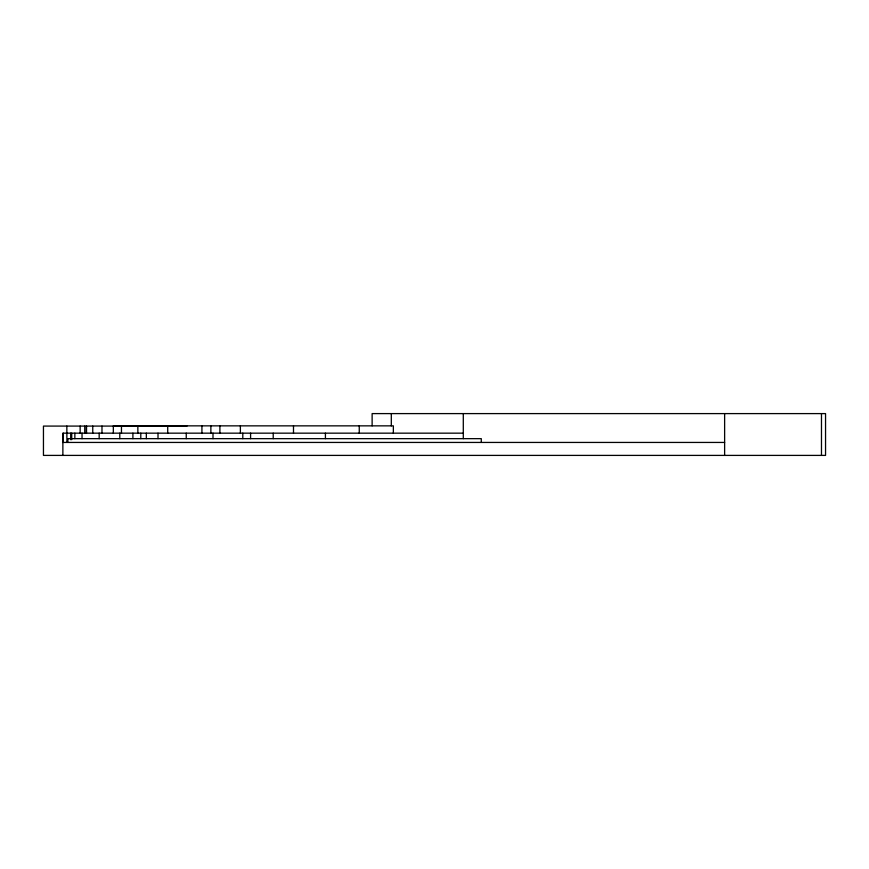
<?xml version="1.0" encoding="UTF-8"?>
<svg xmlns="http://www.w3.org/2000/svg" width="869" height="869" viewBox="0 0 869 869"><rect width="100%" height="100%" fill="white"/><g stroke="black" fill="none" stroke-linecap="round" stroke-linejoin="round"><path stroke-width="1.3" d="M187.009 426.082L43.45 426.082L43.45 455.399L825.55 455.399L825.55 413.601L372.128 413.601L372.128 425.853M463.296 433.164L62.872 433.164L62.872 455.399M67.652 438.66L481.285 438.66L481.285 442.44M62.546 442.44L724.627 442.44M821.477 413.601L821.477 455.399M724.627 413.601L724.627 455.399M463.296 413.601L463.296 438.66M393.353 433.164L393.353 425.853L113.328 425.853L113.328 433.164M391.311 413.601L391.311 425.853M359.255 425.853L359.255 433.164M325.419 433.164L325.419 438.66M293.494 425.853L293.494 433.164M273.214 433.164L273.214 438.66M250.587 433.164L250.587 438.66M242.799 433.164L242.799 438.66M240.376 425.853L240.376 433.164M219.9 425.853L219.9 433.164M213.003 433.164L213.003 438.66M210.874 425.853L210.874 433.164M201.923 425.853L201.923 433.164M186.248 433.164L186.248 438.66M167.717 425.853L167.717 433.164M158.006 433.164L158.006 438.66M146.34 433.164L146.34 438.66M140.789 433.164L140.789 438.66M137.856 425.853L137.856 433.164M132.903 433.164L132.903 438.66M121.464 425.853L121.464 433.164M119.792 433.164L119.792 438.66M101.977 426.082L101.977 433.164M99.175 433.164L99.175 438.66M92.755 426.082L92.755 433.164M86.476 426.082L86.476 433.164M86.4 426.082L86.4 433.164M84.749 426.082L84.749 433.164M82.034 433.164L82.034 438.66M80.144 426.082L80.144 433.164M74.853 433.164L74.853 438.66M71.714 433.164L71.714 439.703M70.693 433.164L70.693 439.703M67.847 438.66L67.847 442.44M66.837 426.082L66.913 442.321M63.285 433.164L63.285 442.321"/></g></svg>
